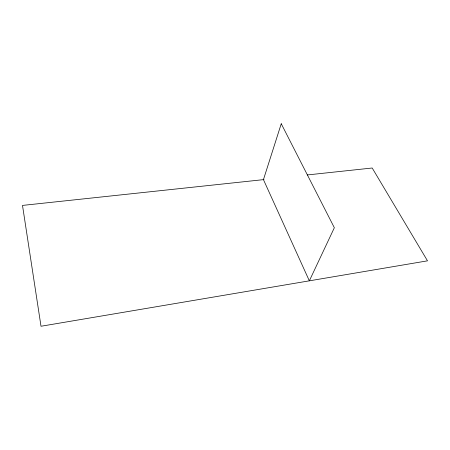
<?xml version="1.0" encoding="UTF-8"?>
<svg xmlns="http://www.w3.org/2000/svg" width="450" height="450" viewBox="0 0 450 450"><rect width="100%" height="100%" fill="white"/><g stroke="black" fill="none" stroke-linecap="round" stroke-linejoin="round"><path stroke-width="0.67" d="M264.009 179.584L22.5 205.414L41.006 326.25L427.5 260.837L372.201 168.007L307.288 174.954M281.25 123.75L263.441 179.64L309.353 280.834L334.344 227.734L281.25 123.75"/></g></svg>
